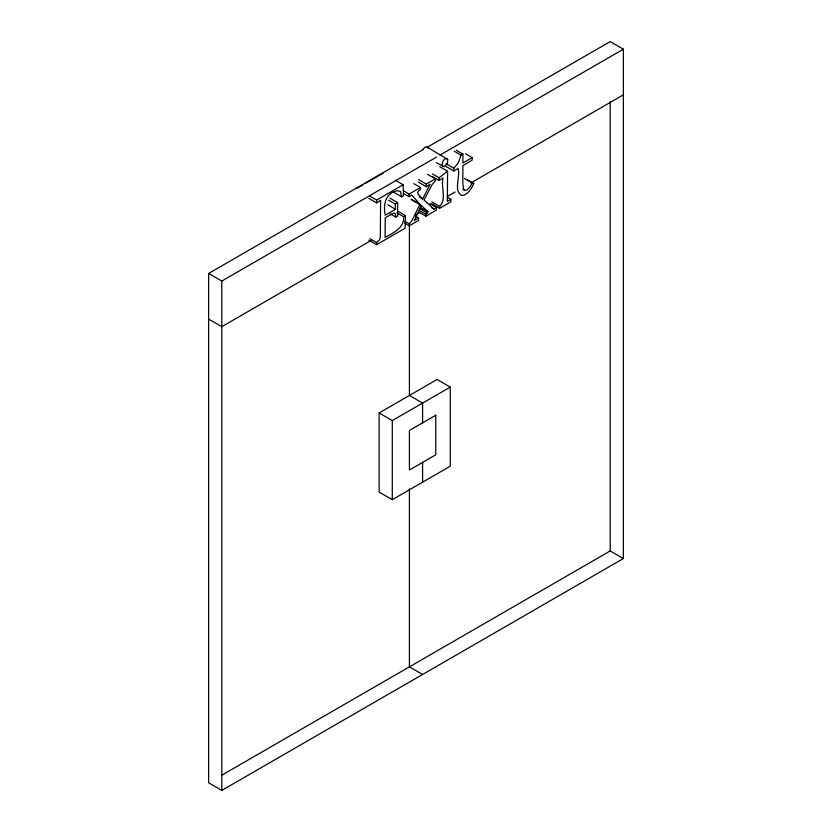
<?xml version="1.0" encoding="UTF-8"?>
<svg xmlns="http://www.w3.org/2000/svg" width="832" height="832" viewBox="0 0 832 832"><rect width="100%" height="100%" fill="white"/><g stroke="black" fill="none" stroke-linecap="round" stroke-linejoin="round"><path stroke-width="1.25" d="M398.736 211.744L405.423 215.602L405.101 228.218L376.636 244.65L368.826 240.136M405.423 215.602L403.551 216.684C404.643 227.833 393.089 233.002 385.07 237.422L385.237 217.766L393.786 213.023L395.335 213.793L395.834 217.069L397.654 216.018L397.654 202.644L389.844 198.13M453.804 170.986L458.047 168.47C460.793 175.718 452.837 191.682 462.145 195.572C468.062 194.449 471.526 188.625 473.772 183.529L472.285 182.988L469.799 187.231L466.991 189.873L465.015 190.466L463.736 189.582L462.8 183.373L462.904 165.599L472.17 160.129L472.17 157.643L462.904 162.989L462.904 154.076L461.032 155.158L458.276 162.926L453.804 168.241L453.804 170.986L445.994 166.473M419.203 212.347L425.89 216.206L425.89 214.302L427.939 211.786L421.429 205.473L411.382 199.68M421.429 205.473L414.253 220.511L418.506 217.859L415.158 215.935M403.551 193.43L409.126 196.654L411.715 195.031L419.994 204.266L411.715 221.021L409.23 223.912L409.23 225.826L404.768 223.246M419.297 197.049L422.635 198.983L430.144 184.267L426.338 186.722L418.527 182.208M422.916 149.521L425.006 147.16L427.107 147.098L447.845 159.515L447.127 164.07L443.945 166.722L436.301 162.594M376.636 244.65L376.636 242.549L379.392 239.938L380.328 237.162L380.609 200.314L376.636 202.862L368.826 198.359M431.766 203.798L439.577 208.312L439.577 206.398C447.044 199.482 440.627 186.846 443.05 177.954L439.13 180.471L432.442 176.613M439.13 180.471L439.13 177.798L447.574 171.205L447.356 201.396L450.83 199.202L447.481 197.267M431.829 207.782L434.054 209.071L436.54 207.449L429.842 203.59M426.847 147.462L610.199 41.6L623.376 49.202L623.376 558.553L221.801 790.4L208.624 782.798L208.624 273.447L423.478 149.406M356.554 188.469L363.189 184.642M365.404 183.362L383.084 173.15M208.624 273.447L221.801 281.06L436.644 157.009M440.024 155.064L623.376 49.202M369.938 196.196L376.636 200.065L403.166 184.746L403.447 195.728L401.617 196.778L393.817 192.275M403.551 190.819L409.126 194.043L420.482 187.481L420.482 189.394L418.34 191.079L417.674 192.67L418.111 194.126L422.635 198.983M418.527 179.598L426.338 184.101L435.386 178.88L435.386 180.794L432.068 184.683L424.018 200.034L434.054 209.071M388.534 200.179L395.221 204.038L397.654 202.644M370.989 240.562L221.801 326.695L208.624 319.093M415.854 214.656L419.224 212.711M447.262 196.518L455.114 191.994M470.818 182.926L623.376 94.848M409.23 225.826L418.506 220.48L418.506 217.859M425.89 216.206L436.54 210.059L436.54 207.449M439.577 208.312L450.83 201.812L450.83 199.202M379.111 412.953L437.081 379.486L450.258 387.098L450.258 466.201L392.288 499.678L379.111 492.066L379.111 412.953L392.288 420.566L450.258 387.098M222.082 775.018L610.199 550.94L623.376 558.553M395.221 204.038L395.606 209.3L385.237 215.218C383.115 204.745 385.195 193.097 397.301 190.736L400.504 191.454L401.617 196.778M447.19 158.694L445.089 158.756L442.988 161.117L442.114 164.299L442.988 166.462M465.483 153.774L472.17 157.643M456.217 150.207L462.904 154.076M454.334 151.289L461.032 155.158M445.994 163.738L453.804 168.241M467.085 179.67L473.772 183.529M464.474 178.485L472.285 182.988M439.764 166.702L447.574 171.205M462.79 189.176L465.015 190.466M432.442 173.94L439.13 177.798M427.575 174.377L435.386 178.88M413.795 183.622L420.482 187.481M395.356 180.232L403.166 184.746M431.766 201.895L439.577 206.398M411.07 199.108L419.994 204.266M420.129 207.272L427.939 211.786M419.619 208.572L427.419 213.075M419.203 210.434L425.89 214.302M387.806 204.786L395.606 209.3M396.864 212.826L403.551 216.684M404.768 221.343L409.23 223.912M390.25 213.845L395.834 217.069M369.938 238.68L376.636 242.549M422.583 674.471L409.417 666.869L409.417 488.862M427.107 147.098L427.773 147.93M610.199 101.525L610.199 550.94M426.338 184.101L426.338 186.722M422.583 422.843L422.583 403.073L409.417 395.46L409.417 225.254M422.583 462.405L422.583 482.175M409.126 194.043L409.126 196.654M392.288 420.566L392.288 499.678M376.636 200.065L376.636 202.862M221.801 281.06L221.801 790.4M435.76 415.241L409.417 430.456L409.417 470.007L435.76 454.792L435.76 415.241"/></g></svg>
